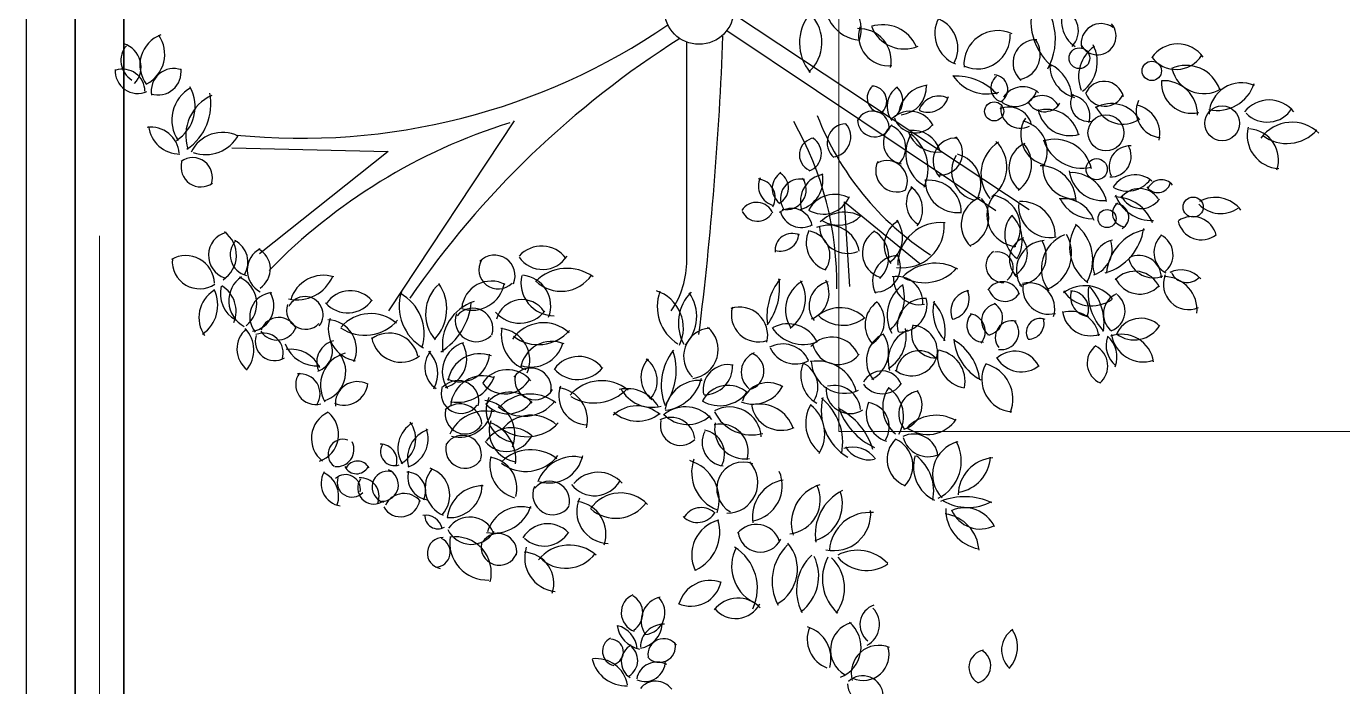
# Model space of a CAD drawing. Header units: inches. Extents: x 13 to 261, y -112 to -47.
# Drawn here: x 16.351 to 20.402, y -58.413 to -56.38 of the extents above; entities that cross this region are included whole.
import ezdxf

# ---------------------------------------------------------------- set-up
doc = ezdxf.new("R2010")
doc.units = ezdxf.units.IN
doc.header["$MEASUREMENT"] = 0
doc.linetypes.add('ACAD_ISO04W100', pattern=[30, 24, -3, 0, -3])
for name, color, linetype, lineweight in [('CAJONES', 3, 'Continuous', 20), ('EJES', 1, 'ACAD_ISO04W100', 13), ('MUROS', 5, 'Continuous', 35), ('TERRENO', 8, 'Continuous', 25)]:
    doc.layers.add(name, color=color, linetype=linetype, lineweight=lineweight)

msp = doc.modelspace()

# ---------------------------------------------------------------- linework, layer by layer
for p, q in [((19.4372, -56.9443), (18.5273, -56.3424)), ((18.5067, -56.3927), (19.3338, -56.9468)), ((17.8523, -56.6712), (17.4656, -57.2561)), ((16.9831, -56.7536), (17.4644, -56.7651)), ((17.4644, -56.7651), (17.068, -57.0798)), ((18.885, -57.1807), (18.8684, -56.92)), ((18.8684, -56.92), (19.1001, -57.1099))]:
    msp.add_line(p, q)
for centre, radius in [((18.4211, -56.3282), 0.1071), ((19.5915, -56.4781), 0.032), ((19.8143, -56.5172), 0.0298), ((19.3292, -56.6417), 0.0294), ((20.0308, -56.6785), 0.0535), ((19.6732, -56.7079), 0.0553), ((19.6446, -56.8197), 0.0327), ((19.9415, -56.9364), 0.031), ((19.6765, -56.9716), 0.0278)]:
    msp.add_circle(centre, radius)
for centre, radius, start, end in [((18.9279, -56.302), 0.1218, 165.8084, 263.7047), ((18.8055, -56.3898), 0.1143, 342.6836, 88.3907), ((19.6266, -56.3637), 0.1843, 152.3561, 228.9521), ((19.3289, -56.4198), 0.1886, 331.2159, 50.5889), ((18.8741, -56.4307), 0.144, 141.9575, 219.5008), ((18.6752, -56.429), 0.124, 312.3624, 42.9865), ((19.6279, -56.3653), 0.0912, 149.4649, 237.0435), ((19.5197, -56.3934), 0.0688, 315.479, 71.8146), ((17.1963, -54.7237), 2.0009, 264.2549, 304.3429), ((18.9127, -56.4867), 0.0998, 348.7058, 92.2133), ((19.0042, -56.409), 0.0924, 162.4743, 276.4571), ((18.9867, -56.4866), 0.1117, 22.8087, 108.8949), ((19.0523, -56.3422), 0.1075, 201.4164, 293.3583), ((19.2472, -56.4022), 0.1007, 151.7253, 248.1106), ((19.121, -56.4467), 0.0965, 330.1451, 66.2369), ((19.6582, -56.4335), 0.0618, 53.2187, 191.0606), ((19.6469, -56.41), 0.0576, 208.7195, 41.0805), ((16.7989, -56.4991), 0.0987, 110.053, 217.5534), ((16.6737, -56.4659), 0.1029, 297.5482, 34.7106), ((19.8916, -58.8408), 2.8656, 122.2619, 145.4796), ((-123.422, -56.8071), 141.8058, 359.881826, 0.152975), ((7.8045, -56.0123), 10.6975, 352.93227, 357.87062), ((19.3408, -56.4979), 0.1047, 65.4039, 184.3961), ((19.2776, -56.4102), 0.1008, 246.5105, 3.7517), ((19.4582, -56.4925), 0.0711, 87.9021, 229.1162), ((19.3922, -56.4669), 0.0788, 285.0729, 36.0171), ((16.7119, -56.4854), 0.0701, 139.103, 238.5749), ((16.6293, -56.505), 0.0745, 317.0259, 72.8667), ((19.7016, -56.5343), 0.1127, 124.6816, 201.7568), ((19.5355, -56.4895), 0.1112, 305.92, 27.9527), ((19.8891, -56.4197), 0.0928, 216.3872, 327.4319), ((19.8941, -56.5303), 0.0961, 35.0059, 145.8364), ((16.7567, -56.5208), 0.0704, 251.6855, 8.5072), ((16.8043, -56.5792), 0.0693, 70.0866, 190.892), ((19.606, -56.4975), 0.106, 178.5074, 253.7444), ((19.4501, -56.6037), 0.1183, 1.9911, 64.4245), ((19.9197, -56.6098), 0.1096, 18.8098, 114.3601), ((16.6934, -56.5177), 0.0691, 175.5874, 294.3195), ((16.6469, -56.5808), 0.0689, 0.9694, 107.7614), ((19.2107, -56.7074), 0.1741, 42.8275, 92.9056), ((19.3069, -56.464), 0.1242, 212.6525, 287.3082), ((19.3628, -56.5696), 0.044, 127.4653, 260.4726), ((19.3266, -56.5738), 0.0445, 302.5089, 87.0367), ((19.6671, -56.6107), 0.0613, 13.4002, 157.2297), ((19.9375, -56.5537), 0.0938, 176.1417, 282.9373), ((19.8508, -56.6514), 0.1042, 358.8125, 93.839), ((19.9738, -56.4866), 0.1006, 194.171, 301.4433), ((16.9122, -56.6683), 0.1139, 119.2182, 213.8443), ((16.7469, -56.6271), 0.1233, 302.1679, 29.5601), ((16.7525, -56.6202), 0.1661, 303.8367, 11.9354), ((18.9846, -56.6), 0.0463, 129.8928, 267.9042), ((18.9521, -56.6106), 0.0466, 307.7271, 89.6902), ((19.0712, -56.6264), 0.0715, 125.2061, 217.378), ((18.9892, -56.6093), 0.059, 292.6138, 46.5963), ((19.1341, -56.6613), 0.1004, 96.4083, 171.1687), ((19.0348, -56.5665), 0.0859, 275.5454, 3.5754), ((19.394, -56.5578), 0.0689, 234.6312, 344.0059), ((19.4175, -56.6379), 0.072, 47.5443, 146.6001), ((19.6198, -56.6167), 0.0558, 149.7626, 279.1654), ((19.6691, -56.5639), 0.0621, 201.6948, 335.7426), ((20.0164, -56.521), 0.1178, 257.0821, 342.7736), ((20.09, -56.6532), 0.0995, 66.3845, 178.0983), ((16.9764, -56.7163), 0.1351, 113.818, 197.8666), ((19.1587, -56.6585), 0.0639, 65.0215, 161.56), ((19.1254, -56.5793), 0.065, 245.1406, 344.9172), ((19.3735, -56.7018), 0.0734, 15.0637, 111.6193), ((19.4103, -56.6323), 0.0611, 174.7511, 296.6676), ((19.4837, -56.5858), 0.0571, 207.4266, 326.9367), ((19.4768, -56.6482), 0.055, 23.2841, 142.2323), ((19.5611, -56.6549), 0.0628, 340.8442, 79.0114), ((19.6897, -56.7192), 0.1015, 30.4018, 119.641), ((19.7255, -56.5903), 0.0907, 203.0014, 303.9636), ((19.8474, -56.6413), 0.0811, 155.7067, 265.0038), ((19.7498, -56.7103), 0.0893, 346.9915, 78.3872), ((20.1755, -56.7038), 0.0972, 38.6377, 141.562), ((17.8329, -57.1737), 1.0121, 359.1652, 29.6805), ((19.6212, -56.3304), 0.8972, 201.1943, 237.0821), ((18.9547, -56.6919), 0.0511, 350.8445, 154.641), ((18.9614, -56.6678), 0.0525, 179.7456, 334.0866), ((19.0703, -56.7207), 0.0792, 26.7529, 131.3816), ((19.0864, -56.6401), 0.0679, 198.3697, 319.9157), ((19.5058, -56.7134), 0.0951, 147.9902, 257.1275), ((19.397, -56.765), 0.0954, 329.5563, 76.9996), ((19.4905, -56.7359), 0.1003, 13.1298, 107.5009), ((19.5618, -56.6175), 0.099, 190.5765, 287.7439), ((20.1694, -56.5852), 0.0897, 223.8193, 327.7803), ((16.7349, -56.7773), 0.0866, 4.5041, 98.3565), ((16.8228, -56.6762), 0.0968, 186.9862, 270.438), ((16.9546, -56.8137), 0.1072, 63.7715, 154.2096), ((18.3672, -58.3696), 1.7734, 107.3536, 135.7104), ((18.8736, -56.7386), 0.0585, 91.3448, 229.9633), ((18.826, -56.7207), 0.0619, 276.8754, 41.8476), ((19.0546, -56.7376), 0.0665, 126.6303, 259.713), ((18.9845, -56.7527), 0.0726, 317.1364, 67.883), ((19.171, -56.7715), 0.1141, 147.377, 242.7647), ((19.1539, -56.6726), 0.0946, 198.5153, 277.6976), ((19.0782, -56.7881), 0.0881, 16.037, 97.2926), ((18.9917, -56.8185), 0.1339, 335.2611, 52.789), ((20.2102, -56.7155), 0.1024, 165.7594, 266.9884), ((20.1091, -56.791), 0.0952, 341.1401, 86.4926), ((20.2459, -56.7935), 0.1183, 45.7488, 143.9166), ((20.23, -56.6184), 0.1223, 232.3712, 318.9606), ((16.9027, -56.6606), 0.1143, 250.2791, 331.918), ((18.7819, -56.7755), 0.0522, 98.0099, 245.5116), ((18.7415, -56.7716), 0.0561, 288.9299, 57.6907), ((19.2118, -56.7942), 0.0706, 86.2009, 225.0025), ((19.1645, -56.7695), 0.0676, 264.0757, 46.4015), ((19.4047, -56.8342), 0.1162, 122.5271, 220.3854), ((19.2573, -56.8135), 0.111, 305.5647, 45.7418), ((19.4579, -56.8164), 0.0835, 114.587, 230.8853), ((19.3472, -56.8054), 0.0971, 305.3117, 42.2087), ((19.5151, -56.8434), 0.116, 12.2303, 107.8744), ((19.5996, -56.6929), 0.1237, 197.2149, 283.4912), ((19.7474, -56.8124), 0.0645, 87.2715, 205.7976), ((19.6874, -56.7801), 0.0635, 267.8209, 31.5359), ((16.8627, -56.8451), 0.0609, 340.4246, 125.4932), ((18.9986, -56.8568), 0.0634, 334.9211, 116.0254), ((19.2885, -56.8265), 0.0902, 147.188, 257.9485), ((19.193, -56.8661), 0.0951, 330.5202, 75.9207), ((16.8882, -56.8127), 0.0615, 165.5419, 305.1448), ((18.7032, -56.8787), 0.0572, 121.8281, 231.2488), ((18.6431, -56.8775), 0.0531, 296.5437, 57.2959), ((18.7087, -56.8531), 0.0936, 284.9996, 11.2465), ((19.0297, -56.8243), 0.0652, 154.0757, 294.632), ((19.4691, -56.9213), 0.1123, 1.2167, 89.2378), ((19.5775, -56.8126), 0.0985, 177.1684, 271.5311), ((19.5653, -56.9428), 0.1125, 12.3322, 92.937), ((19.6634, -56.8125), 0.1038, 186.794, 275.8222), ((18.5973, -56.9073), 0.0578, 330.4266, 83.6523), ((18.6654, -56.8718), 0.0617, 155.1646, 255.5843), ((18.7313, -56.9099), 0.0598, 76.6028, 211.8197), ((18.6893, -56.8825), 0.0616, 258.0972, 35.3131), ((18.819, -56.92), 0.0863, 101.2342, 196.5626), ((19.1359, -56.924), 0.0771, 139.6027, 236.2446), ((19.0248, -56.9434), 0.0842, 323.2298, 54.9138), ((19.1296, -56.9522), 0.0983, 358.3783, 97.4403), ((19.2161, -56.8543), 0.099, 178.3903, 277.0417), ((19.7631, -56.9173), 0.0801, 49.7894, 147.602), ((19.7396, -56.802), 0.0854, 238.9673, 325.4585), ((19.8325, -56.8512), 0.0405, 213.8426, 342.7943), ((19.8437, -56.8982), 0.0457, 40.5715, 153.6768), ((18.8032, -56.8714), 0.0867, 238.6412, 338.0655), ((18.8384, -56.9881), 0.0908, 60.113, 151.3064), ((19.3176, -56.9907), 0.0899, 111.0163, 228.2127), ((19.2208, -56.9695), 0.0918, 291.2464, 40.4603), ((19.4037, -56.9609), 0.097, 141.4958, 265.2578), ((19.3101, -56.999), 0.1003, 323.0588, 80.8604), ((19.542, -57.0104), 0.1, 19.2148, 97.1221), ((19.6313, -56.8606), 0.1115, 205.9185, 271.8359), ((19.6985, -57.0322), 0.1273, 21.7094, 88.9943), ((19.8139, -56.8593), 0.1183, 199.2258, 272.8234), ((19.7759, -56.9494), 0.07, 33.9383, 144.4116), ((19.782, -56.8717), 0.0687, 206.21, 324.7667), ((20.0097, -57.0052), 0.0986, 36.7047, 119.5904), ((18.5981, -56.9755), 0.0538, 22.3007, 147.4004), ((18.6008, -56.9288), 0.0511, 203.944, 330.6435), ((18.7061, -57.0042), 0.064, 10.2449, 126.8673), ((18.736, -56.932), 0.0672, 195.5712, 299.8381), ((18.8686, -57.0604), 0.1083, 62.321, 133.5948), ((19.5013, -56.9332), 0.0968, 174.4, 280.9823), ((19.4126, -57.0236), 0.1043, 356.777, 93.2098), ((19.7344, -56.9557), 0.0413, 127.8137, 265.4059), ((19.7027, -56.9669), 0.0406, 299.936, 89.5007), ((20.0266, -56.8623), 0.094, 223.9734, 304.5717), ((18.8197, -57.0875), 0.0953, 9.3387, 112.7894), ((18.8503, -56.8942), 0.0979, 239.4914, 315.6368), ((19.0778, -57.0541), 0.0869, 120.3299, 220.111), ((18.957, -57.0304), 0.0904, 303.3837, 36.6267), ((19.0465, -56.9941), 0.129, 262.2465, 4.0776), ((19.1645, -57.1161), 0.1323, 83.9827, 179.5568), ((19.452, -57.0211), 0.0905, 139.404, 234.5071), ((19.3071, -57.0384), 0.1082, 328.6091, 45.3181), ((19.692, -57.0611), 0.1308, 147.6903, 234.9945), ((19.4946, -57.0985), 0.138, 330.232, 51.9496), ((19.9671, -56.9639), 0.0733, 192.0596, 308.1403), ((19.9385, -57.042), 0.0765, 14.2663, 123.6602), ((16.9847, -57.0848), 0.0733, 105.3507, 251.3304), ((16.9084, -57.085), 0.0888, 302.5797, 54.2746), ((18.7073, -57.0699), 0.0525, 64.3361, 185.9079), ((18.6713, -57.0153), 0.0567, 253.3638, 356.4358), ((18.8384, -57.0465), 0.0877, 154.4654, 251.5682), ((18.747, -57.0857), 0.0768, 325.867, 78.1314), ((18.8788, -56.9915), 0.0876, 183.9644, 290.8687), ((19.0017, -57.0776), 0.0782, 120.9294, 251.8706), ((18.9128, -57.0899), 0.0922, 314.2411, 59.9203), ((19.4499, -57.0976), 0.0738, 114.7438, 229.2188), ((19.3552, -57.0791), 0.0763, 298.612, 38.2182), ((19.5858, -57.1261), 0.1115, 110.9904, 217.3376), ((19.449, -57.0787), 0.1184, 291.4975, 29.5372), ((19.6247, -56.979), 0.1663, 286.2308, 351.868), ((19.8246, -57.1532), 0.1506, 102.3995, 174.8702), ((19.8935, -57.0763), 0.0726, 131.4104, 239.8145), ((19.8119, -57.0828), 0.0677, 306.2506, 63.2879), ((17.0423, -57.0839), 0.0642, 135.6445, 256.9598), ((16.9584, -57.1055), 0.0743, 328.4187, 62.5851), ((17.1052, -57.1309), 0.0748, 117.3771, 242.4178), ((17.0318, -57.1269), 0.0699, 303.0316, 61.5475), ((17.9365, -57.1495), 0.0931, 36.9669, 137.796), ((19.3555, -57.1166), 0.0517, 122.959, 273.7854), ((19.3393, -57.1228), 0.0485, 307.8953, 100.0796), ((19.4897, -57.131), 0.092, 94.2725, 213.5917), ((19.4001, -57.087), 0.0896, 274.7056, 32.6165), ((19.7091, -57.1131), 0.0765, 101.7943, 203.8945), ((19.6095, -57.0661), 0.0828, 288.6412, 18.4958), ((16.8413, -57.1743), 0.0885, 2.4377, 119.8307), ((16.884, -57.1036), 0.0842, 174.9759, 304.0726), ((17.8029, -57.1291), 0.0595, 149.6643, 315.5996), ((17.7918, -57.1473), 0.0629, 336.7718, 136.1844), ((17.94, -57.0397), 0.0886, 214.6286, 327.6549), ((18.104, -57.099), 0.2795, 325.9716, 359.8818), ((19.0335, -57.1642), 0.0783, 90.0237, 208.1696), ((18.9635, -57.1209), 0.0769, 267.9512, 30.6687), ((19.1479, -57.2485), 0.1394, 60.3388, 136.2981), ((19.8193, -57.0752), 0.0788, 194.3535, 291.8839), ((19.7742, -57.1551), 0.0697, 1.0371, 115.4519), ((17.0632, -57.2245), 0.0895, 124.321, 242.1318), ((16.9715, -57.2332), 0.0882, 308.94, 66.2194), ((17.1837, -57.1018), 0.12, 257.2397, 336.9784), ((17.2646, -57.2504), 0.1041, 72.1091, 164.0118), ((17.9745, -57.1691), 0.1016, 167.306, 270.262), ((17.8702, -57.2404), 0.0944, 338.3663, 85.1209), ((18.0149, -57.262), 0.1371, 54.0555, 135.0727), ((17.9966, -57.0828), 0.1126, 226.2211, 325.8831), ((18.811, -57.2727), 0.1813, 140.8447, 187.7695), ((18.4775, -57.1842), 0.1914, 323.1907, 8.1398), ((19.03, -57.2292), 0.0794, 355.4712, 100.9213), ((19.0993, -57.1565), 0.0804, 176.3885, 281.1008), ((19.1137, -57.0341), 0.135, 242.5591, 318.4651), ((19.7623, -57.2165), 0.0826, 24.0437, 136.9543), ((19.7772, -57.1232), 0.0809, 203.3028, 316.2264), ((19.9273, -57.1741), 0.0776, 157.8749, 292.9705), ((19.8512, -57.2525), 0.1023, 354.0218, 89.4576), ((19.9049, -57.2089), 0.0792, 40.9523, 116.4145), ((19.9224, -57.1154), 0.053, 205.3874, 316.332), ((16.9791, -57.2762), 0.0974, 121.8182, 214.4738), ((16.8332, -57.2387), 0.1066, 303.7061, 26.8733), ((17.0417, -57.2021), 0.0942, 166.0955, 240.2577), ((16.906, -57.2567), 0.0902, 337.2213, 59.2542), ((17.0335, -57.2405), 0.0792, 279.9199, 32.6538), ((17.3475, -57.2812), 0.0876, 39.8971, 146.4154), ((17.6449, -57.2415), 0.1469, 162.3808, 240.8561), ((17.702, -57.2652), 0.1226, 131.3416, 220.5354), ((17.5082, -57.2497), 0.1364, 316.7948, 35.0822), ((17.7816, -57.2556), 0.0914, 62.0361, 174.2798), ((17.7233, -57.1539), 0.0999, 251.0994, 350.5251), ((18.2525, -57.3086), 0.1202, 333.7389, 71.9911), ((18.4283, -57.2425), 0.136, 159.8317, 237.75), ((18.4906, -57.2932), 0.1333, 134.5011, 209.4175), ((18.7881, -57.2527), 0.1009, 119.7481, 211.9188), ((18.6397, -57.2191), 0.1086, 304.5159, 30.8207), ((18.8346, -57.2396), 0.0751, 102.4497, 217.2301), ((18.7355, -57.2011), 0.0855, 291.5777, 27.472), ((19.1156, -57.2698), 0.1157, 125.1731, 208.4386), ((18.9162, -57.2144), 0.1369, 313.2135, 16.557), ((19.2592, -57.2569), 0.0634, 97.278, 202.2203), ((19.1873, -57.2181), 0.0649, 281.0493, 23.5055), ((19.3556, -57.2189), 0.0529, 14.4085, 149.1645), ((19.3625, -57.1757), 0.051, 198.7, 327.9265), ((19.4357, -57.249), 0.0799, 342.4733, 103.6812), ((19.4972, -57.1859), 0.0802, 171.1835, 284.8509), ((19.629, -57.1363), 0.1043, 213.602, 307.0882), ((19.6085, -57.287), 0.1087, 38.5724, 127.0596), ((19.5644, -57.2504), 0.0555, 336.559, 90.5529), ((19.6233, -57.2136), 0.0591, 161.8031, 266.1895), ((19.7879, -57.1998), 0.1697, 174.2261, 224.1428), ((19.5063, -57.2921), 0.1609, 350.0915, 44.5425), ((17.1121, -57.2736), 0.074, 94.4607, 219.995), ((17.2098, -57.2542), 0.0582, 162.3998, 315.3412), ((17.2082, -57.2675), 0.0558, 322.043, 153.786), ((17.3397, -57.1702), 0.0916, 221.754, 325.6054), ((17.433, -57.3262), 0.1418, 342.6104, 61.4801), ((17.5204, -57.2116), 0.2002, 301.8249, 354.5999), ((17.7703, -57.36), 0.1392, 107.2525, 189.3454), ((17.8763, -57.3026), 0.0814, 32.8373, 164.5492), ((18.2876, -57.2728), 0.1261, 316.2407, 35.2053), ((19.0182, -57.2991), 0.0861, 125.2431, 222.1423), ((18.9071, -57.2865), 0.0846, 300.9651, 44.4613), ((19.1151, -57.3015), 0.084, 85.9939, 193.0552), ((19.0386, -57.237), 0.084, 268.0686, 14.2958), ((19.2699, -57.2559), 0.1293, 166.4767, 224.6695), ((19.048, -57.3193), 0.1309, 347.3511, 43.9802), ((19.3431, -57.2863), 0.053, 99.834, 237.3352), ((19.3032, -57.2783), 0.0521, 277.0098, 60.1594), ((19.7321, -57.2652), 0.0669, 113.0469, 231.5032), ((19.6667, -57.2563), 0.0651, 292.0601, 50.8119), ((17.1281, -57.3349), 0.0586, 24.4719, 159.8159), ((17.3795, -57.3112), 0.0995, 161.3008, 260.5467), ((17.4106, -57.385), 0.1208, 49.1717, 138.9622), ((17.7355, -57.2862), 0.0646, 160.3989, 315.5697), ((17.7248, -57.3096), 0.0617, 341.4612, 141.3969), ((17.8691, -57.1954), 0.0983, 220.853, 321.7971), ((18.545, -57.3313), 0.0872, 346.3986, 107.7469), ((18.6038, -57.2679), 0.0834, 163.7297, 289.0133), ((18.8552, -57.3515), 0.1055, 43.9809, 129.6471), ((18.8635, -57.1918), 0.1084, 226.3194, 308.4348), ((19.2969, -57.3004), 0.0517, 136.9921, 268.8668), ((19.2465, -57.3192), 0.0554, 320.16, 79.4542), ((19.4702, -57.3218), 0.0423, 68.0925, 208.049), ((19.5647, -57.3448), 0.0876, 7.7632, 107.0391), ((19.6254, -57.2458), 0.0868, 187.9473, 289.2122), ((19.7807, -57.3602), 0.0817, 45.0648, 158.8959), ((17.08, -57.3732), 0.081, 130.4587, 231.9384), ((16.9549, -57.3763), 0.096, 319.8874, 43.6946), ((17.1234, -57.2843), 0.0614, 214.1403, 337.3347), ((17.2754, -57.3745), 0.0914, 335.7286, 87.7581), ((17.3924, -57.1992), 0.1319, 235.5899, 319.787), ((17.8028, -57.4074), 0.0973, 336.033, 85.2211), ((17.9252, -57.3299), 0.1129, 168.7604, 250.894), ((17.9425, -57.4084), 0.116, 47.4628, 145.3531), ((17.9263, -57.2316), 0.128, 233.2553, 318.8995), ((18.4608, -57.3959), 0.0874, 94.6743, 226.9977), ((18.3901, -57.3748), 0.0897, 277.4107, 50.369), ((18.742, -57.244), 0.1152, 213.2283, 291.644), ((18.6945, -57.3958), 0.1002, 26.0204, 117.1694), ((19.1073, -57.4095), 0.1044, 115.5672, 196.8828), ((18.9414, -57.3343), 0.117, 302.3725, 12.0225), ((19.1507, -57.325), 0.0761, 160.2411, 270.795), ((19.0734, -57.3814), 0.0811, 345.3814, 84.6822), ((19.384, -57.3374), 0.0513, 76.0415, 217.2907), ((19.3514, -57.3216), 0.0534, 260.3924, 39.8164), ((19.4337, -57.2941), 0.049, 270.2471, 14.7699), ((19.7603, -57.2543), 0.0908, 233.5515, 329.8231), ((17.1146, -57.3495), 0.0595, 162.5168, 301.2502), ((17.0805, -57.3852), 0.0609, 341.5694, 112.1898), ((17.2464, -57.3197), 0.1059, 200.8463, 273.8767), ((17.3105, -57.413), 0.0661, 102.4101, 202.9358), ((17.2272, -57.379), 0.0654, 288.5846, 26.355), ((17.4674, -57.4142), 0.0901, 12.2657, 126.94), ((17.5038, -57.3223), 0.0916, 189.9985, 308.081), ((17.7239, -57.4428), 0.0932, 107.0788, 213.7973), ((17.6134, -57.403), 0.0927, 287.3557, 31.0582), ((17.9682, -57.4475), 0.0978, 67.0427, 170.3931), ((17.9035, -57.3261), 0.1028, 252.5925, 343.5824), ((18.6787, -57.4445), 0.087, 25.3271, 118.1472), ((18.8298, -57.4249), 0.0882, 21.9722, 137.3844), ((18.8492, -57.34), 0.081, 193.3576, 322.6497), ((19.0264, -57.4091), 0.0904, 114.7704, 220.6336), ((18.9082, -57.3809), 0.0963, 297.487, 34.5213), ((19.3623, -57.3283), 0.1583, 185.2993, 241.9986), ((19.1235, -57.4864), 0.1623, 6.3138, 59.7989), ((19.755, -57.3616), 0.0814, 161.3162, 231.0164), ((19.6235, -57.3978), 0.0837, 339.1591, 49.7337), ((19.7206, -57.4282), 0.1006, 8.888, 109.3789), ((19.7883, -57.3141), 0.0989, 188.1255, 288.2456), ((17.1643, -57.4736), 0.0999, 25.7248, 98.2639), ((17.3575, -57.4848), 0.1016, 104.3299, 210.2982), ((17.2414, -57.4438), 0.0923, 286.2844, 37.2554), ((17.6556, -57.4297), 0.0787, 140.4607, 236.1762), ((17.5162, -57.4489), 0.1006, 332.0611, 43.6295), ((17.6853, -57.3829), 0.0912, 244.4857, 356.0565), ((17.7461, -57.4863), 0.0988, 68.7248, 170.3277), ((18.0506, -57.4877), 0.0916, 36.865, 144.6715), ((18.4752, -57.4838), 0.1706, 141.3543, 201.7201), ((18.1662, -57.4394), 0.1845, 326.3653, 19.6049), ((18.6154, -57.4447), 0.0647, 112.6691, 231.5493), ((18.5621, -57.4414), 0.0586, 284.3046, 68.1595), ((18.7174, -57.3333), 0.0858, 204.6477, 298.5019), ((19.0752, -57.3745), 0.0811, 231.6203, 340.8989), ((19.0978, -57.4492), 0.0705, 41.8734, 173.9337), ((19.1418, -57.4737), 0.098, 348.6053, 83.6617), ((19.2536, -57.3948), 0.099, 168.8369, 260.3234), ((19.3926, -57.4624), 0.0823, 28.0253, 133.2577), ((19.6812, -57.4165), 0.0659, 126.2044, 248.0637), ((19.6099, -57.4253), 0.0688, 310.0646, 62.5979), ((17.8315, -57.5293), 0.0924, 39.2258, 146.9474), ((17.9036, -57.4945), 0.0627, 349.4336, 146.3287), ((18.0479, -57.371), 0.0964, 220.7168, 322.4911), ((18.327, -57.4606), 0.085, 137.5708, 232.8585), ((18.2096, -57.4709), 0.0828, 319.2225, 53.7514), ((18.5103, -57.4985), 0.0772, 78.0127, 190.845), ((18.4355, -57.4257), 0.0889, 270.7386, 1.6107), ((18.8335, -57.4542), 0.0996, 158.254, 239.6074), ((18.7061, -57.4891), 0.0806, 328.4151, 64.4705), ((18.7852, -57.5332), 0.1231, 14.0694, 100.2188), ((18.8683, -57.4077), 0.102, 182.2086, 294.8629), ((18.9837, -57.5045), 0.0638, 21.419, 153.1957), ((19.3915, -57.4665), 0.1004, 153.0811, 265.4077), ((19.2744, -57.5277), 0.1123, 338.5553, 75.0989), ((19.4128, -57.3563), 0.0872, 211.6065, 309.0147), ((17.2409, -57.4828), 0.0612, 144.6107, 285.1235), ((17.1933, -57.5109), 0.0613, 326.6249, 97.2978), ((17.3283, -57.4719), 0.0739, 246.4081, 354.2065), ((17.3695, -57.5414), 0.0678, 62.1014, 186.4525), ((17.6795, -57.5343), 0.0638, 347.1314, 135.5453), ((17.6775, -57.4169), 0.1204, 259.8684, 340.6646), ((17.7565, -57.5557), 0.1001, 69.9518, 174.4975), ((17.8224, -57.4246), 0.0866, 220.2214, 332.5429), ((17.9157, -57.4674), 0.0619, 169.6409, 330.9782), ((18.121, -57.5988), 0.1281, 50.5694, 139.2203), ((18.4215, -57.5766), 0.1066, 85.3444, 170.3377), ((18.3028, -57.4338), 0.1286, 276.2651, 346.959), ((18.6334, -57.56), 0.0833, 58.098, 161.6752), ((18.9846, -57.4394), 0.0715, 215.9846, 326.6804), ((17.6885, -57.5102), 0.0614, 159.7708, 324.3688), ((17.8379, -57.5936), 0.0877, 37.6596, 146.4604), ((17.865, -57.5621), 0.0994, 156.5185, 261.8626), ((17.9005, -57.64), 0.1283, 51.8224, 138.4855), ((18.0785, -57.5176), 0.0891, 160.5781, 268.8114), ((17.9768, -57.5926), 0.1009, 346.7283, 82.3403), ((18.098, -57.3991), 0.1401, 239.3964, 316.6035), ((18.1992, -57.6071), 0.1118, 29.5935, 102.1933), ((18.2764, -57.4435), 0.109, 207.7692, 285.0805), ((18.4841, -57.4425), 0.1053, 239.4388, 323.5185), ((18.5101, -57.5733), 0.0884, 46.1088, 152.8841), ((18.5868, -57.4397), 0.1031, 249.5301, 333.2352), ((18.9651, -57.5621), 0.1682, 166.3308, 239.1911), ((18.8859, -57.4977), 0.0742, 174.4623, 301.8631), ((18.8364, -57.5673), 0.0818, 5.3018, 103.898), ((19.0917, -57.5515), 0.1057, 145.5256, 231.1113), ((18.9425, -57.5813), 0.1077, 329.9503, 55.2978), ((19.1068, -57.5729), 0.0713, 99.6673, 221.8273), ((19.0302, -57.5459), 0.0769, 286.1054, 35.8097), ((17.6856, -57.6096), 0.0674, 4.8821, 133.2546), ((17.7004, -57.5738), 0.0608, 164.1668, 328.1289), ((17.7641, -57.6846), 0.1206, 77.3633, 155.7057), ((17.6845, -57.5436), 0.1008, 255.3569, 351.7925), ((17.7493, -57.6355), 0.105, 338.5702, 83.3802), ((17.8325, -57.4817), 0.0907, 221.0449, 324.6296), ((17.8821, -57.4595), 0.1206, 228.8987, 322.0094), ((18.2301, -57.6557), 0.1074, 48.8348, 133.0623), ((18.3791, -57.6549), 0.1037, 38.2782, 128.4268), ((18.5144, -57.6499), 0.0983, 3.921, 117.9922), ((18.674, -57.5308), 0.0927, 187.855, 295.1523), ((18.6073, -57.6516), 0.1089, 17.9838, 102.1278), ((18.8651, -57.6017), 0.116, 150.0817, 231.1029), ((18.6951, -57.6344), 0.1127, 327.8901, 51.7795), ((18.6867, -57.6617), 0.1764, 349.3818, 50.8529), ((19.0477, -57.4875), 0.2078, 198.2301, 245.3678), ((18.7544, -57.7438), 0.2108, 16.9945, 62.7294), ((19.0248, -57.5717), 0.0894, 157.905, 252.2745), ((18.9318, -57.6124), 0.0747, 327.6907, 82.929), ((17.3165, -57.6483), 0.0884, 114.8194, 231.9752), ((17.2247, -57.6359), 0.0872, 289.0787, 50.2494), ((17.5838, -57.6785), 0.0895, 120.0623, 212.3595), ((17.4642, -57.6499), 0.085, 297.9637, 37.4878), ((17.873, -57.6241), 0.098, 162.0863, 261.31), ((17.7383, -57.712), 0.1186, 353.1153, 70.5788), ((17.9049, -57.6918), 0.1149, 47.1956, 141.4999), ((17.8906, -57.5102), 0.133, 236.4048, 316.9937), ((18.2318, -57.4847), 0.1105, 228.3129, 307.7), ((18.3342, -57.658), 0.0745, 7.3222, 116.8175), ((18.3635, -57.6084), 0.0616, 165.509, 315.6665), ((18.3857, -57.5024), 0.103, 224.163, 312.1284), ((18.4868, -57.6899), 0.0857, 343.4366, 102.838), ((18.5823, -57.5111), 0.1265, 206.2085, 285.871), ((18.562, -57.6184), 0.0931, 168.6461, 278.7733), ((19.1499, -57.6995), 0.1223, 60.1208, 137.2656), ((19.1242, -57.5307), 0.1057, 233.2712, 326.3436), ((17.6175, -57.71), 0.0938, 109.5242, 195.6717), ((17.4969, -57.6498), 0.0905, 288.2735, 20.3093), ((17.6924, -57.6982), 0.0589, 347.0994, 146.9153), ((17.8288, -57.603), 0.0858, 219.4026, 335.7055), ((17.8431, -57.7089), 0.0934, 46.5002, 146.2378), ((18.503, -57.6607), 0.0727, 152.6701, 263.7483), ((18.4241, -57.6966), 0.0753, 331.2974, 79.5892), ((19.081, -57.7106), 0.0757, 7.054, 115.9891), ((17.3253, -57.6972), 0.0462, 71.4843, 233.4064), ((17.3063, -57.6826), 0.0527, 263.0194, 26.2047), ((17.4415, -57.7162), 0.0499, 344.1727, 91.7471), ((17.4837, -57.6893), 0.0428, 149.074, 289.9275), ((17.7003, -57.6811), 0.0592, 165.235, 327.1528), ((17.9033, -57.8109), 0.1276, 51.1038, 135.0779), ((18.8925, -57.7648), 0.0895, 36.8128, 106.6611), ((18.9439, -57.6283), 0.0861, 212.3566, 281.7164), ((19.0861, -57.7128), 0.0867, 133.2599, 248.8257), ((18.9906, -57.7321), 0.0886, 314.7906, 66.5176), ((19.1261, -57.6251), 0.0795, 194.7796, 293.3877), ((19.2429, -57.7591), 0.1033, 104.2764, 224.4013), ((19.1015, -57.7187), 0.1264, 296.1341, 28.8024), ((17.37, -57.7589), 0.0406, 29.0244, 150.2276), ((17.8817, -57.7301), 0.1049, 165.579, 253.9258), ((17.7645, -57.8015), 0.096, 344.4317, 80.4169), ((17.8878, -57.6247), 0.1252, 233.0649, 322.305), ((18.0357, -57.8221), 0.1177, 76.3661, 160.0814), ((17.9585, -57.6783), 0.1073, 253.9843, 347.8666), ((18.3564, -57.838), 0.1264, 341.8657, 73.5577), ((18.5216, -57.7531), 0.1235, 160.5021, 248.8919), ((18.5573, -57.8029), 0.0819, 68.7975, 241.2726), ((18.5079, -57.7845), 0.0939, 269.0974, 42.5837), ((19.1945, -57.7359), 0.1137, 162.9121, 244.7518), ((19.0066, -57.81), 0.1364, 347.8837, 52.4332), ((19.3344, -57.8235), 0.1159, 94.8227, 179.4028), ((19.2012, -57.6992), 0.1164, 279.4697, 356.6173), ((17.3287, -57.7864), 0.0709, 150.5674, 260.1813), ((17.2322, -57.8262), 0.0796, 340.4978, 65.448), ((17.3332, -57.8053), 0.0455, 350.3546, 132.7617), ((17.3668, -57.7176), 0.0397, 206.5328, 332.7192), ((17.4633, -57.7982), 0.0486, 77.2859, 253.4352), ((17.4456, -57.7914), 0.0502, 268.171, 66.9851), ((17.5203, -57.8113), 0.0594, 333.6807, 88.5945), ((17.5946, -57.7679), 0.0699, 164.424, 261.5098), ((17.6696, -57.8007), 0.0916, 139.7175, 246.7538), ((17.5664, -57.8236), 0.0875, 316.8725, 71.853), ((18.1104, -57.851), 0.0983, 41.1276, 139.7662), ((18.5671, -57.7938), 0.1099, 280.6579, 23.4749), ((17.3529, -57.7834), 0.0456, 161.4327, 316.6731), ((17.4202, -57.801), 0.0495, 146.277, 298.0239), ((17.3796, -57.8265), 0.0565, 338.3924, 94.9687), ((17.652, -57.7909), 0.1014, 266.2133, 359.5176), ((17.7555, -57.9041), 0.1099, 89.4012, 173.6058), ((17.9709, -57.8216), 0.0619, 155.9484, 324.7406), ((17.9612, -57.8419), 0.0615, 347.3357, 138.5133), ((18.099, -57.7343), 0.0906, 218.3936, 330.0663), ((18.7005, -57.8902), 0.1156, 100.3224, 188.8573), ((18.6896, -57.838), 0.1042, 275.9793, 25.8867), ((18.8295, -57.9102), 0.1247, 107.414, 196.8245), ((17.5024, -57.8302), 0.0595, 209.2912, 352.2856), ((17.5132, -57.8824), 0.0644, 37.9968, 153.5242), ((18.1437, -57.8722), 0.0994, 156.2478, 268.3525), ((18.0331, -57.943), 0.1013, 340.8325, 81.8917), ((18.1801, -57.9304), 0.1141, 43.6582, 144.7567), ((18.1644, -57.7787), 0.1155, 228.5819, 324.1473), ((18.7453, -57.8504), 0.1168, 286.2558, 19.1094), ((18.9285, -57.9435), 0.1498, 116.2474, 189.5017), ((19.2383, -58.0221), 0.1944, 64.554, 112.4305), ((19.2486, -57.7077), 0.1532, 239.9162, 298.2857), ((17.5786, -57.9381), 0.0535, 13.5305, 98.5186), ((17.618, -57.886), 0.0408, 176.2358, 299.1584), ((17.7895, -57.8199), 0.1199, 259.2517, 342.0595), ((17.8726, -57.9655), 0.1068, 72.6008, 164.1529), ((18.4163, -57.8455), 0.0617, 224.3289, 331.1839), ((18.4273, -57.9223), 0.0608, 49.8585, 151.5045), ((18.836, -57.8804), 0.1132, 257.4344, 5.2356), ((18.9461, -58.0003), 0.124, 84.6088, 175.871), ((19.1614, -58.0009), 0.1215, 4.0285, 81.8183), ((19.303, -57.8675), 0.1227, 178.4656, 260.1846), ((19.238, -57.9645), 0.1024, 25.249, 113.9414), ((19.2865, -57.831), 0.0963, 203.6322, 296.9216), ((17.7154, -57.9701), 0.0796, 23.1495, 145.2018), ((17.955, -57.9997), 0.0885, 44.4869, 148.9655), ((18.5083, -58.0067), 0.11, 104.6636, 205.935), ((18.3554, -57.9364), 0.1294, 295.0551, 17.0378), ((18.5972, -57.9873), 0.0745, 18.5498, 140.6387), ((17.6326, -58.0014), 0.0478, 88.7088, 259.5913), ((17.6091, -57.9984), 0.0462, 270.7195, 65.5552), ((17.7204, -57.8939), 0.0806, 205.7474, 329.6355), ((17.7692, -57.9686), 0.1158, 171.0267, 272.6088), ((17.6709, -58.0621), 0.1108, 345.62, 98.6935), ((17.8063, -57.983), 0.0559, 164.1244, 339.796), ((17.8027, -57.9988), 0.0576, 350.7938, 146.9313), ((17.944, -57.8913), 0.0883, 226.5825, 329.2469), ((18.6099, -57.9292), 0.0691, 186.2842, 334.5449), ((17.8789, -58.0938), 0.0951, 341.0796, 87.6759), ((17.9891, -58.0152), 0.1048, 162.1608, 263.8999), ((18.0224, -58.1003), 0.1237, 48.4893, 140.6388), ((18.0104, -57.9345), 0.1136, 225.4346, 323.3958), ((18.6459, -58.0421), 0.1247, 152.7348, 241.6307), ((18.4507, -58.1101), 0.1499, 335.2074, 58.1662), ((18.8018, -58.0882), 0.156, 134.0194, 208.0779), ((18.5998, -58.0505), 0.1239, 299.8959, 40.0858), ((18.8677, -58.1155), 0.1469, 132.5526, 207.843), ((18.9082, -58.1202), 0.1275, 42.7372, 118.1632), ((18.6522, -58.072), 0.137, 306.9214, 26.2623), ((18.94, -58.0814), 0.1395, 151.2258, 228.6819), ((18.742, -58.1089), 0.1269, 322.6739, 47.2742), ((18.9366, -57.9383), 0.1165, 220.4382, 304.1853), ((18.3962, -58.0706), 0.0943, 245.2355, 349.0264), ((18.4554, -58.1861), 0.1005, 70.3321, 163.6936), ((18.2423, -58.185), 0.0607, 113.9217, 249.8254), ((18.1856, -58.1863), 0.0623, 303.3836, 59.5357), ((18.3178, -58.2103), 0.0751, 102.6856, 211.9043), ((18.2484, -58.1845), 0.0677, 274.9753, 44.91), ((18.5413, -58.2335), 0.0934, 43.1283, 142.2393), ((18.534, -58.1202), 0.0828, 217.9043, 333.0037), ((18.9798, -58.2218), 0.0636, 108.855, 231.6394), ((18.9034, -58.2209), 0.0729, 298.3012, 43.5233), ((18.2546, -58.2116), 0.0868, 188.3116, 258.4536), ((18.1518, -58.3015), 0.0786, 4.8931, 76.7416), ((18.3118, -58.2919), 0.0714, 87.8345, 179.5377), ((18.2271, -58.2146), 0.0807, 279.7826, 355.7888), ((18.8489, -58.266), 0.0951, 158.5243, 248.8441), ((18.7262, -58.3255), 0.1008, 343.914, 73.7059), ((18.9126, -58.2997), 0.0872, 105.3849, 240.0186), ((18.8197, -58.2907), 0.0998, 291.3415, 50.0503), ((19.4267, -58.2997), 0.0748, 122.3865, 227.9668), ((19.3052, -58.2911), 0.0961, 317.1654, 32.9487), ((18.169, -58.3036), 0.0452, 117.7193, 256.2858), ((18.1489, -58.3056), 0.0393, 285.9012, 89.3045), ((18.2391, -58.3354), 0.0576, 118.1834, 238.2577), ((18.1755, -58.3316), 0.0567, 301.6623, 54.9047), ((18.2993, -58.2885), 0.0491, 223.3516, 9.4306), ((18.3122, -58.3133), 0.0484, 35.9706, 189.3315), ((18.9747, -58.3706), 0.0853, 67.9273, 195.6783), ((18.9267, -58.314), 0.0792, 245.2391, 17.627), ((18.1954, -58.3033), 0.1063, 193.5086, 273.0872), ((18.1047, -58.4238), 0.0975, 10.2044, 96.9791), ((19.3054, -58.3532), 0.0538, 99.7108, 240.8548), ((19.2643, -58.3481), 0.0542, 285.9682, 60.5063), ((18.2916, -58.4003), 0.0637, 61.7348, 169.0509), ((18.2547, -58.3338), 0.0627, 246.2887, 359.7071), ((18.2876, -58.4566), 0.061, 36.1413, 140.7996), ((18.9396, -58.4022), 0.0621, 181.189, 321.3336), ((18.9244, -58.4428), 0.0636, 3.5274, 133.1826)]:
    msp.add_arc(centre, radius, start, end)
at = {"layer": 'CAJONES'}
for p, q in [((18.8507, -52.6268), (18.8507, -57.6268)), ((18.8507, -57.6268), (71.6507, -57.6268))]:
    msp.add_line(p, q, dxfattribs=at)
at = {"layer": 'EJES', "color": 1, "ltscale": 0.3}
msp.add_line((16.5757, -47.925), (16.5757, -91.8268), dxfattribs=at)
at = {"layer": 'MUROS'}
for p, q in [((16.5007, -51.9768), (16.5007, -91.8268)), ((16.6507, -52.1268), (16.6507, -91.6768))]:
    msp.add_line(p, q, dxfattribs=at)
at = {"layer": 'TERRENO'}
msp.add_line((16.3507, -51.8268), (16.3507, -91.8268), dxfattribs=at)

doc.saveas('drawing.dxf')
